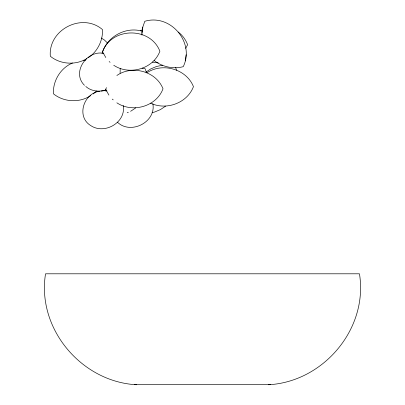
<?xml version="1.0" encoding="UTF-8"?>
<svg xmlns="http://www.w3.org/2000/svg" width="405" height="405" viewBox="0 0 405 405"><rect width="100%" height="100%" fill="white"/><g stroke="black" fill="none" stroke-linecap="round" stroke-linejoin="round"><path stroke-width="0.61" d="M120.128 73.199L120.194 68.531M154.123 60.472C162.213 66.926 173.219 69.301 183.237 66.683C195.078 42.566 170.566 13.532 144.808 21.283L142.803 27.084L141.917 33.22L141.998 35.073M185.247 60.851L186.128 54.741M141.917 33.22L142.803 27.084M102.09 53.531C106.55 36.895 125.439 26.371 141.968 31.124M105.214 91.079L105.497 89.875M106.485 87.647L105.654 89.323L108.915 95.084M185.692 48.337L187.626 44.727C185.733 39.71 182.498 35.24 178.205 32.01M90.234 56.396C98.197 49.977 103.037 39.822 102.455 29.55C82.174 12.175 48.063 29.646 50.326 56.249C60.386 64.471 75.588 65.433 86.645 58.695M93.358 93.945L96.446 91.003M140.555 30.815L142.519 29.575M146.013 72.049L150.736 68.916L156.543 66.481L162.694 65.18M130.607 111.304L135.756 107.887M165.64 106.125L160.385 109.613L154.578 112.048L152.118 112.57M88.184 57.707L89.723 56.725M90.791 95.585C79.684 103.037 63.818 102.278 53.45 93.803C52.711 80.929 60.573 67.969 72.505 62.998M116.863 75.492C132.111 64.8 156.112 71.25 163.018 88.786C156.37 106.642 132.394 113.243 116.863 102.814M146.904 72.794C162.425 62.243 186.492 68.987 193.448 86.645C187.252 103.123 166.258 110.651 150.63 103.179M106.221 89.859C99.503 92.208 91.206 91.363 85.804 86.468M127.19 112.737L128.329 112.261M99.782 91.216C83.744 93.018 75.927 116.655 90.73 125.58C104.551 134.921 126.294 122.396 123.221 105.492M101.002 91.019L105.158 90.604L106.966 90.948M270.656 384.527L134.47 384.527M136.475 384.75C81.537 381.809 36.622 328.764 45.537 273.8L359.463 273.8C368.378 328.764 323.463 381.809 268.525 384.75M83.703 60.294L85.541 60.299M152.366 62.137L158.294 62.876M142.059 68.151L145.091 68.673L146.499 72.723M103.842 53.399C87.126 49.714 71.209 72.338 84.453 85.293M113.739 65.266C129.271 75.695 153.247 69.088 159.894 51.238C150.356 26.573 111.613 26.968 102.531 51.769L105.791 57.535M101.356 38.024L104.434 40.034L107.522 43.016M109.158 61.56L110.074 62.299M112.281 99.109L113.197 99.848M117.415 122.178C130.582 135.108 156.355 122.113 152.852 103.68M175.573 67.311L176.595 70.257"/></g></svg>
